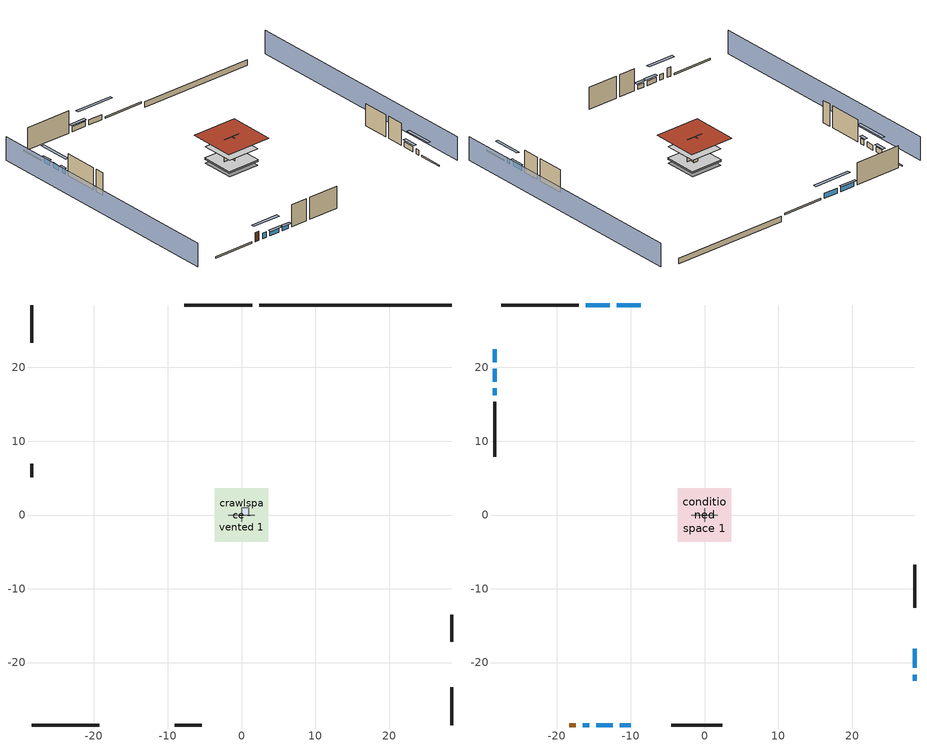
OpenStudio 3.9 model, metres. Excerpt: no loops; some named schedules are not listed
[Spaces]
garage 1
 floor foundation (Slab1 construction): -3.66,-3.66 -3.66,3.66 3.66,3.66 3.66,-3.66 z0
 wall outside (Wall1 construction): 28.46,-17.18 28.46,-13.52 z0.3:5.18
 wall outside (Wall2 construction): -9.08,-28.46 -5.42,-28.46 z0.3:5.18
 wall outside (Wall9 construction): -28.46,6.97 -28.46,5.14 z0.3:5.18
 wall to conditioned space 1 (Wall5 construction Reversed): 1.83,0 -1.83,0 z0.3:5.18
 wall to conditioned space 1 (Wall6 construction Reversed): 0,0.91 0,-0.91 z0.3:5.18
crawlspace - vented 1
 floor foundation (Slab2 construction): -3.61,-3.61 -3.61,3.61 3.61,3.61 3.61,-3.61 z-0.91
 wall outside (RimJoist1 construction): 1.44,28.46 -7.73,28.46 z0.3:0.61
 wall outside (RimJoist2 construction): 28.46,-28.46 28.46,-23.37 z0.3:0.61
 wall outside (RimJoist3 construction): -28.46,-28.46 -19.29,-28.46 z0.3:0.61
 wall outside (RimJoist4 construction): -28.46,28.46 -28.46,23.37 z0.3:0.61
 wall foundation (FoundationWall1 construction): 28.46,28.46 2.37,28.46 z-0.91:0.3
air source heat pump airloop ret air space
 floor adiabatic (AdiabaticConst): 0,0 0,1 1,1 1,0 z0
 wall adiabatic (AdiabaticConst): 0,1 0,0 1,0 1,1 0,1 z0:1
 ceiling adiabatic (AdiabaticConst): 1,0 1,1 0,1 0,0 z1
conditioned space 1
 floor to crawlspace - vented 1 (Floor1 construction): -3.61,-3.61 -3.61,3.61 3.61,3.61 3.61,-3.61 z0.3
 floor to garage 1 (Floor2 construction): -3.66,-3.66 -3.66,3.66 3.66,3.66 3.66,-3.66 z0.3
 floor adiabatic (AdiabaticFloorConstruction): -3.61,-3.61 -3.61,3.61 3.61,3.61 3.61,-3.61 z2.74
 wall outside (Wall3 construction): -17.05,28.46 -27.54,28.46 z0.3:5.18
 wall outside (Wall4 construction): 28.46,-12.59 28.46,-6.77 z0.3:5.18
 wall outside (Wall7 construction): -4.49,-28.46 2.4,-28.46 z0.3:5.18
 wall outside (Wall8 construction): -28.46,15.33 -28.46,7.9 z0.3:5.18
 wall outside (AdiabaticWallConstruction): -8.66,28.46 -11.93,28.46 / -12.85,28.46 -16.12,28.46 / 28.46,-22.45 28.46,-21.63 z0.3:1.37; 28.46,-20.71 28.46,-18.11 z0.3:1.46; -16.52,-28.46 -15.61,-28.46 z0.3:1.53; -14.68,-28.46 -12.41,-28.46 z0.3:1.31; -11.48,-28.46 -10,-28.46 z0.3:1.28; -28.46,19.8 -28.46,18.09 / -28.46,22.45 -28.46,20.73 z0.3:1.43; -28.46,17.16 -28.46,16.26 z0.3:1.49
 wall outside (AdiabaticWallConstruction 1): -18.36,-28.46 -17.45,-28.46 z0.3:2.34
 window (WindowConstruction): -8.66,28.46 -11.92,28.46 z0.3:1.37
 window (WindowConstruction 1): -12.85,28.46 -16.12,28.46 z0.3:1.37
 window (WindowConstruction 2): 28.46,-22.45 28.46,-21.64 z0.3:1.37
 window (WindowConstruction 3): 28.46,-20.71 28.46,-18.11 z0.3:1.46
 window (WindowConstruction 4): -16.52,-28.46 -15.61,-28.46 z0.3:1.52
 window (WindowConstruction 5): -14.68,-28.46 -12.41,-28.46 z0.3:1.31
 window (WindowConstruction 6): -11.48,-28.46 -10,-28.46 z0.3:1.28
 window (WindowConstruction 7): -28.46,19.8 -28.46,18.09 z0.3:1.43
 window (WindowConstruction 8): -28.46,17.16 -28.46,16.26 z0.3:1.49
 window (WindowConstruction 9): -28.46,22.45 -28.46,20.73 z0.3:1.43
 door (Door): -18.36,-28.46 -17.45,-28.46 z0.3:2.34
 ceiling adiabatic (AdiabaticFloorConstruction): 3.61,-3.61 3.61,3.61 -3.61,3.61 -3.61,-3.61 z2.74
 roof outside (Roof1 construction): -5.14,5.14 -5.14,-5.14 5.14,-5.14 5.14,5.14 z5.18
shading: -33.04,28.46 -33.04,-28.46 / 33.04,-28.46 33.04,28.46 z0:5.18; -14.67,28.46 -5.92,28.46 -5.92,29.07 -14.67,29.07 z4.11; -16.42,28.46 -12.55,28.46 -12.55,29.07 -16.42,29.07 z1.68; 28.46,-18.89 28.46,-25.19 29.07,-25.19 29.07,-18.89 z4.11; 28.46,-17.8 28.46,-21.01 29.07,-21.01 29.07,-17.8 z1.77; -12.87,-28.46 -19.26,-28.46 -19.26,-29.07 -12.87,-29.07 z4.27; -12.11,-28.46 -14.99,-28.46 -14.99,-29.07 -12.11,-29.07 z1.62; -9.7,-28.46 -11.79,-28.46 -11.79,-29.07 -9.7,-29.07 z1.58; -28.46,15.35 -28.46,22.55 -29.07,22.55 -29.07,15.35 z4.18; -28.46,15.96 -28.46,17.47 -29.07,17.47 -29.07,15.96 z1.8; -28.46,20.43 -28.46,22.75 -29.07,22.75 -29.07,20.43 z1.74
[Site]
Portland Intl Arpt_OR: Latitude {deg}=45.59; Longitude {deg}=-122.6; Time Zone {hr}=-8; Elevation {m}=33; Terrain=Suburbs; Keep Site Location Information=Yes
[Site:GroundTemperature:Shallow]
10.2558, 8.96328, 8.85977, 9.47314, 11.9355, 14.3863, 16.5111, 17.8571, 17.9714, 16.8767, 14.8061, 12.4304
[Site:WaterMainsTemperature]
Calculation Method=Schedule; Temperature Schedule=mains temperature schedule
[Building]
Building 1
[Material] Roughness=Rough
Name | Thickness {m} | Conductivity {W/m-K} | Density {kg/m3} | Specific Heat {J/kg-K} | Thermal Absorptance | Solar Absorptance | Visible Absorptance
asphalt or fiberglass shingles | 0.00635 | 0.162714 | 1121.4 | 1465.45 | 0.9 | 0.85 | 0.85
roof rigid ins | 0.051816 | 0.029427 | 32.04 | 1214.23 | 0.9 | 0.7 | 0.7
osb sheathing 0.75 in. | 0.01905 | 0.115458 | 512.64 | 1214.23 | 0.9 | 0.7 | 0.7
roof stud and cavity | 0.2032 | 0.133729 | 78.34581 | 1123.46 | 0.9 | 0.7 | 0.7
gypsum board | 0.0127 | 0.160291 | 801 | 837.4 | 0.9 | 0.6 | 0.6
brick veneer | 0.1016 | 0.793375 | 1762.2 | 795.53 | 0.9 | 0.5 | 0.5
osb sheathing 0.5 in. | 0.0127 | 0.115458 | 512.64 | 1214.23 | 0.9 | 0.7 | 0.7
wall stud and cavity | 0.1397 | 0.447971 | 139.0536 | 1170.24 | 0.9 | 0.6 | 0.6
wall stud and cavity 1 | 0.1397 | 0.118043 | 139.0536 | 1170.24 | 0.9 | 0.7 | 0.7
osb sheathing 0.5 in. 1; osb sheathing 0.5 in. 2 | 0.0127 | 0.115458 | 512.64 | 1214.23
wall stud and cavity 2 | 0.1397 | 0.113903 | 139.0536 | 1170.24 | 0.9 | 0.7 | 0.7
rim joist stud and cavity | 0.0508 | 0.180795 | 50.32683 | 1063.81 | 0.9 | 0.6 | 0.6
floor stud and cavity | 0.1397 | 0.923637 | 92.3553 | 1139.71 | 0.9 | 0.7 | 0.7
floor covering | 0.0127 | 0.0433444 | 54.468 | 1339.84 | 0.9 | 0.6 | 0.6
concrete 4.0 in. | 0.1016 | 1.803125 | 2242.8 | 837.4 | 0.9 | 0.7 | 0.7
concrete 8.0 in. | 0.2032 | 1.803125 | 2242.8 | 837.4 | 0.9 | 0.7 | 0.7
soil 0.5 in. | 0.0127 | 1.9041 | 1842.3 | 418.7 | 0.9 | 0.7 | 0.7
wood siding; wood siding 1 | 0.0254 | 0.102417 | 544.68 | 1172.36
wall rigid ins; floor rigid ins | 0.512978 | 0.029427 | 32.04 | 1214.23 | 0.9 | 0.7 | 0.7
wall stud and cavity 3 | 0.0889 | 0.380278 | 52.3479 | 1209.89 | 0.9 | 0.7 | 0.7
door material | 0.04445 | 0.0612267 | 512.64 | 1214.23 | 0.9 | 0.7 | 0.7
floor stud and cavity 1 | 0.1397 | 1.75129 | 37.0049 | 1207.88 | 0.9 | 0.7 | 0.7
wall stud and cavity 4 | 0.0889 | 0.391764 | 83.0341 | 1211.67 | 0.9 | 0.7 | 0.7
furniture material conditioned space 1; furniture material garage 1 | 0.1524 | 0.115458 | 640.8 | 1214.23 | 0.9 | 0.6 | 0.6
[Construction]
Roof1 construction: asphalt or fiberglass shingles, roof rigid ins, osb sheathing 0.75 in., roof stud and cavity, gypsum board
Wall1 construction; Wall2 construction: brick veneer, osb sheathing 0.5 in., wall stud and cavity
Wall3 construction; Wall4 construction: brick veneer, osb sheathing 0.5 in., wall stud and cavity 1, gypsum board
Wall5 construction Reversed: gypsum board, wall stud and cavity 2, osb sheathing 0.5 in. 1
Wall6 construction Reversed: gypsum board, wall stud and cavity 2, osb sheathing 0.5 in. 2
Wall7 construction; Wall8 construction: brick veneer, osb sheathing 0.5 in. 1, wall stud and cavity 1, gypsum board
Wall9 construction: brick veneer, osb sheathing 0.5 in. 1, wall stud and cavity
RimJoist1 construction; RimJoist2 construction; RimJoist3 construction; RimJoist4 construction: brick veneer, rim joist stud and cavity
Floor1 construction; Floor2 construction: floor stud and cavity, osb sheathing 0.75 in., floor covering
Slab1 construction: concrete 4.0 in.
FoundationWall1 construction: concrete 8.0 in.
Slab2 construction: soil 0.5 in.
WindowConstruction; WindowConstruction 1; WindowConstruction 2; WindowConstruction 3; WindowConstruction 4; WindowConstruction 5; WindowConstruction 6; WindowConstruction 7; WindowConstruction 8; WindowConstruction 9: WindowMaterial
AdiabaticWallConstruction: wood siding, wall rigid ins, wall stud and cavity 3, gypsum board
Door: door material
AdiabaticWallConstruction 1: wood siding 1, wall rigid ins, wall stud and cavity 3, gypsum board
AdiabaticFloorConstruction: floor stud and cavity 1, floor rigid ins, osb sheathing 0.75 in., floor covering
PartitionWallConstruction: gypsum board, wall stud and cavity 4, gypsum board
furniture construction conditioned space 1: furniture material conditioned space 1
furniture construction garage 1: furniture material garage 1
AdiabaticConst: Adiabatic
[WindowMaterial:SimpleGlazingSystem]
WindowMaterial: U-Factor {W/m2-K}=2.78222; Solar Heat Gain Coefficient=0.56
[Material:NoMass]
Adiabatic: Roughness=Rough; Thermal Resistance {m2-K/W}=176.1
[ThermalZone] Multiplier=1; Use Ideal Air Loads=No
Name | Volume {m3} | Thermostat
conditioned space | 384.656 | conditioned space temperature setpoint
garage | 130.484
crawlspace - vented | 63.543
air source heat pump airloop ret air zone | 1
[Sizing:Zone] Zone Cooling Design Supply Air Temperature Input Method=SupplyAirTemperature; Zone Cooling Design Supply Air Temperature {C}=14; Zone Cooling Design Supply Air Temperature Difference {deltaC}=11.11; Zone Heating Design Supply Air Temperature Input Method=SupplyAirTemperature; Zone Heating Design Supply Air Temperature {C}=40; Zone Heating Design Supply Air Temperature Difference {deltaC}=11.11; Zone Cooling Design Supply Air Humidity Ratio {kg-H2O/kg-air}=0.0085; Zone Heating Design Supply Air Humidity Ratio {kg-H2O/kg-air}=0.008; Cooling Design Air Flow Method=DesignDay; Heating Design Air Flow Method=DesignDay; Account for Dedicated Outdoor Air System=No; Dedicated Outdoor Air System Control Strategy=NeutralSupplyAir; Dedicated Outdoor Air Low Setpoint Temperature for Design {C}=autosize; Dedicated Outdoor Air High Setpoint Temperature for Design {C}=autosize; Zone Load Sizing Method=Sensible Load Only No Latent Load; Zone Latent Cooling Design Supply Air Humidity Ratio Input Method=HumidityRatioDifference; Zone Cooling Design Supply Air Humidity Ratio Difference {kgWater/kgDryAir}=0.005; Zone Latent Heating Design Supply Air Humidity Ratio Input Method=HumidityRatioDifference; Zone Humidification Design Supply Air Humidity Ratio Difference {kgWater/kgDryAir}=0.005; Sizing Option=Coincident
garage; crawlspace - vented; air source heat pump airloop ret air zone
[Space]
Name | Thermal Zone | Volume {m3}
conditioned space 1 | conditioned space | 384.656
garage 1 | garage | 130.484
crawlspace - vented 1 | crawlspace - vented | 63.543
air source heat pump airloop ret air space | air source heat pump airloop ret air zone
[ThermostatSetpoint:DualSetpoint]
conditioned space temperature setpoint: Heating Setpoint Temperature Schedule=heating setpoint; Cooling Setpoint Temperature Schedule=cooling setpoint; Temperature Difference Between Cutout And Setpoint {deltaC}=0
[Foundation:Kiva] Wall Depth Below Slab {m}=0.2032
Name | Initial Indoor Air Temperature {C} | Wall Height Above Grade {m}
Foundation Kiva 1 | 13.4258 | 0.1016
Foundation Kiva 2 | 8.24991 | 0.3048
[Foundation:Kiva:Settings]
Soil Conductivity {W/m-K}=1.9041; Soil Density {kg/m3}=1842.3; Soil Specific Heat {J/kg-K}=418.7; Ground Solar Absorptivity=0.9; Ground Thermal Absorptivity=0.9; Ground Surface Roughness {m}=0.03; Far-Field Width {m}=40; Deep-Ground Boundary Condition=ZeroFlux; Deep-Ground Depth {m}=40; Minimum Cell Dimension {m}=0.2; Maximum Cell Growth Coefficient=3; Simulation Timestep=Timestep
[SurfaceProperty:ExposedFoundationPerimeter] Exposed Perimeter Calculation Method=TotalExposedPerimeter
Name | Total Exposed Perimeter {m}
Slab1 | 18.288
Slab2 | 26.09088
[SurfaceProperty:IncidentSolarMultiplier] Incident Solar Multiplier=1; Incident Solar Multiplier Schedule=trans schedule winter=0.85 summer=0.7
Window1; Window2; Window3; Window4; Window5; Window6; Window7; Window8; Window9; Window10
[InternalMass:Definition] Design Level Calculation Method=SurfaceArea
Name | Construction | Surface Area {m2}
partition wall mass | PartitionWallConstruction | 157.749
furniture mass conditioned space 1 | furniture construction conditioned space 1 | 63.09974
furniture mass garage 1 | furniture construction garage 1 | 5.35122
[InternalMass] Multiplier=1
Name | Internal Mass Definition | Space or SpaceType
partition wall mass | partition wall mass | conditioned space 1
furniture mass conditioned space 1 | furniture mass conditioned space 1 | conditioned space 1
furniture mass garage 1 | furniture mass garage 1 | garage 1
[EnergyManagementSystem:Sensor]
Name | Output Variable or Output Meter Index Key | Output Variable or Output Meter
water_heater_amb_temp; fridge_tin_s_1 | garage | Zone Mean Air Temperature
water_heater_amb_rh | garage | Zone Air Relative Humidity
water_heater_T_set | water heater setpoint | Schedule Value
out_pb_s |  | Site Outdoor Air Barometric Pressure
out_wt_s |  | Site Outdoor Air Humidity Ratio
site_vw_s |  | Site Wind Speed
cool_season | cooling season schedule | Schedule Value
air_source_heat_pump_airloop_AH_MFR_s | Node 6 | System Node Mass Flow Rate
air_source_heat_pump_airloop_AH_VFR_s | Node 6 | System Node Current Density Volume Flow Rate
air_source_heat_pump_airloop_AH_Tout_s | Node 6 | System Node Temperature
air_source_heat_pump_airloop_AH_Wout_s | Node 6 | System Node Humidity Ratio
air_source_heat_pump_airloop_RA_T_s | Node 9 | System Node Temperature
air_source_heat_pump_airloop_Ra_W_s | Node 9 | System Node Humidity Ratio
air_source_heat_pump_airloop_0_DZ_T_s | crawlspace - vented | Zone Air Temperature
air_source_heat_pump_airloop_0_DZ_W_s | crawlspace - vented | Zone Mean Air Humidity Ratio
natural_vent_s | natural vent schedule | Schedule Value
htg_sp_s | heating setpoint | Schedule Value
clg_sp_s | cooling setpoint | Schedule Value
mech_vent_range_fan_0_sch_s | mech vent range fan 0 schedule | Schedule Value
mech_vent_bath_fan_0_sch_s | mech vent bath fan 0 schedule | Schedule Value
clothes_dryer_exhaust_0_sch_s | clothes_dryer | Schedule Value
htg_load_cond |  | Heating:EnergyTransfer:Zone:CONDITIONED SPACE
clg_load_cond |  | Cooling:EnergyTransfer:Zone:CONDITIONED SPACE
htg_load_duct |  | Heating:EnergyTransfer:Zone:AIR SOURCE HEAT PUMP AIRLOOP RET AIR ZONE
clg_load_duct |  | Cooling:EnergyTransfer:Zone:AIR SOURCE HEAT PUMP AIRLOOP RET AIR ZONE
s_conv | Floor1 | Surface Inside Face Convection Heat Gain Energy
s_ig | Floor1 | Surface Inside Face Internal Gains Radiation Heat Gain Energy
s_sol | Floor1 | Surface Inside Face Solar Radiation Heat Gain Energy
s_lgt | Floor1 | Surface Inside Face Lights Radiation Heat Gain Energy
s_surf | Floor1 | Surface Inside Face Net Surface Thermal Radiation Heat Gain Energy
s_conv_1 | Floor2 | Surface Inside Face Convection Heat Gain Energy
s_ig_1 | Floor2 | Surface Inside Face Internal Gains Radiation Heat Gain Energy
s_sol_1 | Floor2 | Surface Inside Face Solar Radiation Heat Gain Energy
s_lgt_1 | Floor2 | Surface Inside Face Lights Radiation Heat Gain Energy
s_surf_1 | Floor2 | Surface Inside Face Net Surface Thermal Radiation Heat Gain Energy
s_conv_2 | inferred conditioned ceiling | Surface Inside Face Convection Heat Gain Energy
s_ig_2 | inferred conditioned ceiling | Surface Inside Face Internal Gains Radiation Heat Gain Energy
s_sol_2 | inferred conditioned ceiling | Surface Inside Face Solar Radiation Heat Gain Energy
s_lgt_2 | inferred conditioned ceiling | Surface Inside Face Lights Radiation Heat Gain Energy
s_surf_2 | inferred conditioned ceiling | Surface Inside Face Net Surface Thermal Radiation Heat Gain Energy
s_conv_3 | inferred conditioned floor | Surface Inside Face Convection Heat Gain Energy
s_ig_3 | inferred conditioned floor | Surface Inside Face Internal Gains Radiation Heat Gain Energy
s_sol_3 | inferred conditioned floor | Surface Inside Face Solar Radiation Heat Gain Energy
s_lgt_3 | inferred conditioned floor | Surface Inside Face Lights Radiation Heat Gain Energy
s_surf_3 | inferred conditioned floor | Surface Inside Face Net Surface Thermal Radiation Heat Gain Energy
s_conv_4 | Roof1 | Surface Inside Face Convection Heat Gain Energy
s_ig_4 | Roof1 | Surface Inside Face Internal Gains Radiation Heat Gain Energy
s_sol_4 | Roof1 | Surface Inside Face Solar Radiation Heat Gain Energy
s_lgt_4 | Roof1 | Surface Inside Face Lights Radiation Heat Gain Energy
s_surf_4 | Roof1 | Surface Inside Face Net Surface Thermal Radiation Heat Gain Energy
ss_sol | Door1 | Surface Inside Face Solar Radiation Heat Gain Energy
ss_lgt | Door1 | Surface Inside Face Lights Radiation Heat Gain Energy
ss_conv | Door1 | Surface Inside Face Convection Heat Gain Energy
ss_ig | Door1 | Surface Inside Face Internal Gains Radiation Heat Gain Energy
ss_surf | Door1 | Surface Inside Face Net Surface Thermal Radiation Heat Gain Energy
ss_conv_1 | Window1 | Surface Inside Face Convection Heat Gain Energy
ss_ig_1 | Window1 | Surface Inside Face Internal Gains Radiation Heat Gain Energy
ss_surf_1 | Window1 | Surface Inside Face Net Surface Thermal Radiation Heat Gain Energy
ss_trans_in | Window1 | Surface Window Transmitted Solar Radiation Rate
ss_back_out | Window1 | Surface Window Shortwave from Zone Back Out Window Heat Transfer Rate
[OtherEquipment:Definition] Design Level Calculation Method=EquipmentLevel
Name | Design Level {W} | Fraction Latent | Fraction Radiant | Fraction Lost
water heater sens; air source heat pump airloop_0 SupSensLkToCond; air source heat pump airloop_0 SupCondToLv; air source heat pump airloop_0 RetCondToRP; air source heat pump airloop_0 RetSensLkToRP; air source heat pump airloop_0 SupCondToDZ; air source heat pump airloop_0 RetCondToDZ; air source heat pump airloop_0 SupSensLkToDZ; mech vent house fan sensible load | 0 | 0 | 0 | 0
water heater lat; air source heat pump airloop_0 SupLatLkToCond; air source heat pump airloop_0 RetLatLkToRP; air source heat pump airloop_0 SupLatLkToDZ; mech vent house fan latent load | 0 | 1 | 0 | 0
water heater energy adjustment1 | 0.01 | 0 | 0 | 1
clothes dryer 2 | 0 | 0.015 | 0.081 | 0.85
cooking range 2 | 0 | 0.08 | 0.432 | 0.2
general water use sensible | -25.2881 | 0 | 0.6 | 0
general water use latent | 25.6591 | 1 | 0 | 0
[OtherEquipment]
Name | Other Equipment Definition | Space or SpaceType | Schedule | Fuel Type
water heater sens | water heater sens | garage 1 | Always On Discrete
water heater lat | water heater lat | garage 1 | Always On Discrete
water heater energy adjustment1 | water heater energy adjustment1 | garage 1 | Always On Discrete | Electricity
clothes dryer 1 | clothes dryer 2 | conditioned space 1 | clothes_dryer | Electricity
cooking range 1 | cooking range 2 | conditioned space 1 | cooking_range | Electricity
general water use sensible | general water use sensible | conditioned space 1 | general water use schedule
general water use latent | general water use latent | conditioned space 1 | general water use schedule
air source heat pump airloop_0 SupSensLkToCond | air source heat pump airloop_0 SupSensLkToCond | conditioned space 1 | Always On Discrete
air source heat pump airloop_0 SupLatLkToCond | air source heat pump airloop_0 SupLatLkToCond | conditioned space 1 | Always On Discrete
air source heat pump airloop_0 SupCondToLv | air source heat pump airloop_0 SupCondToLv | conditioned space 1 | Always On Discrete
air source heat pump airloop_0 RetCondToRP | air source heat pump airloop_0 RetCondToRP | air source heat pump airloop ret air space | Always On Discrete
air source heat pump airloop_0 RetSensLkToRP | air source heat pump airloop_0 RetSensLkToRP | air source heat pump airloop ret air space | Always On Discrete
air source heat pump airloop_0 RetLatLkToRP | air source heat pump airloop_0 RetLatLkToRP | air source heat pump airloop ret air space | Always On Discrete
air source heat pump airloop_0 SupCondToDZ | air source heat pump airloop_0 SupCondToDZ | crawlspace - vented 1 | Always On Discrete
air source heat pump airloop_0 RetCondToDZ | air source heat pump airloop_0 RetCondToDZ | crawlspace - vented 1 | Always On Discrete
air source heat pump airloop_0 SupSensLkToDZ | air source heat pump airloop_0 SupSensLkToDZ | crawlspace - vented 1 | Always On Discrete
air source heat pump airloop_0 SupLatLkToDZ | air source heat pump airloop_0 SupLatLkToDZ | crawlspace - vented 1 | Always On Discrete
mech vent house fan sensible load | mech vent house fan sensible load | conditioned space 1 | Always On Discrete
mech vent house fan latent load | mech vent house fan latent load | conditioned space 1 | Always On Discrete
[ElectricEquipment:Definition] Design Level Calculation Method=EquipmentLevel
Name | Design Level {W} | Fraction Latent | Fraction Radiant | Fraction Lost
clothes washer | 636.528 | 0.03 | 0.162 | 0.7
clothes dryer | 9081.15 | 0.015 | 0.081 | 0.85
dishwasher | 980.885 | 0.3 | 0.18 | 0.4
fridge | 43.7215 | 0 | 0.6 | 0
fridge 2 | 90.9498 | 0 | 0.6 | 0
freezer | 194.914 | 0 | 0.6 | 0
cooking range | 1549.12 | 0.08 | 0.432 | 0.2
misc tv | 312.106 | 0 | 0.6 | 0
misc plug loads | 273.366 | 0.021 | 0.558 | 0.049
whole house fan; mech vent house fan | 0 | 0 | 0 | 1
mech vent house fan cfis | 0 | 0 | 0 | 0
mech vent range fan 0; mech vent bath fan 0 | 30 | 0 | 0 | 1
[ElectricEquipment]
Name | Electric Equipment Definition | Space or SpaceType | Schedule
clothes washer | clothes washer | conditioned space 1 | clothes_washer
clothes dryer | clothes dryer | conditioned space 1 | clothes_dryer
dishwasher | dishwasher | conditioned space 1 | dishwasher
fridge | fridge | conditioned space 1 | fridge schedule
fridge 1 | fridge 2 | garage 1 | fridge schedule 1
freezer | freezer | garage 1 | freezer schedule
cooking range | cooking range | conditioned space 1 | cooking_range
misc tv | misc tv | conditioned space 1 | plug_loads_tv
misc plug loads | misc plug loads | conditioned space 1 | plug_loads_other
whole house fan | whole house fan | conditioned space 1 | Always On Discrete
mech vent house fan | mech vent house fan | conditioned space 1 | mech vent house fan schedule
mech vent house fan cfis | mech vent house fan cfis | conditioned space 1 | mech vent house fan cfis schedule
mech vent range fan 0 | mech vent range fan 0 | conditioned space 1 | mech vent range fan 0 schedule
mech vent bath fan 0 | mech vent bath fan 0 | conditioned space 1 | mech vent bath fan 0 schedule
[WaterUse:Equipment:Definition]
Name | Peak Flow Rate {m3/s}
clothes washer | 1.43033e-05
dishwasher | 8.75778e-06
[Lights:Definition] Design Level Calculation Method=LightingLevel; Fraction Radiant=0.6; Fraction Visible=0.2; Return Air Fraction=0
Name | Lighting Level {W}
interior lighting | 208.211
garage lighting | 7.29944
[Lights] Fraction Replaceable=1
Name | Lights Definition | Space or SpaceType | Schedule
interior lighting | interior lighting | conditioned space 1 | lighting_interior
garage lighting | garage lighting | garage 1 | lighting_garage
[Exterior:Lights:Definition]
exterior lighting: Design Level {W}=7.09205
[Exterior:Lights]
exterior lighting: Exterior Lights Definition=exterior lighting; Schedule=exterior lighting schedule
[People:Definition]
occupants: Number of People Calculation Method=People; Number of People {people}=1; Fraction Radiant=0.314171; Sensible Heat Fraction=0.56303; Carbon Dioxide Generation Rate {m3/s-W}=0; Enable ASHRAE 55 Comfort Warnings=No; Mean Radiant Temperature Calculation Type=EnclosureAveraged
[People]
occupants: People Definition=occupants; Space or SpaceType=conditioned space 1; Number of People Schedule=occupants; Activity Level Schedule=occupants activity schedule; Multiplier=1
[ZoneMixing] Schedule=Always On Continuous; Design Flow Rate Calculation Method=Flow/Zone; Design Flow Rate {m3/s}=0
Name | Zone or Space | Source Zone or Space
air source heat pump airloop_0 ZoneMixDZToCond mix | conditioned space | crawlspace - vented
air source heat pump airloop_0 ZoneMixCondToDZ mix | crawlspace - vented | conditioned space
[SpaceInfiltration:DesignFlowRate] Schedule=Always On Discrete
Name | Space or SpaceType | Design Flow Rate Calculation Method | Design Flow Rate {m3/s} | Air Changes per Hour {1/hr} | Constant Term Coefficient | Temperature Term Coefficient | Velocity Term Coefficient | Velocity Squared Term Coefficient
natural vent flow; whole house fan flow; infil flow | conditioned space 1 | Flow/Space | 0
infil crawlspace - vented 1 | crawlspace - vented 1 | AirChanges/Hour |  | 2.6013 | 1 | 0 | 0 | 0
crawlspace_vented 1 duct leakage imbalance infil flow | crawlspace - vented 1 | Flow/Space | 0
[SpaceInfiltration:EffectiveLeakageArea]
infil garage 1: Space or SpaceType=garage 1; Schedule=Always On Discrete; Effective Air Leakage Area {cm2}=407.755; Stack Coefficient=0.000129147; Wind Coefficient=4.64657e-05
